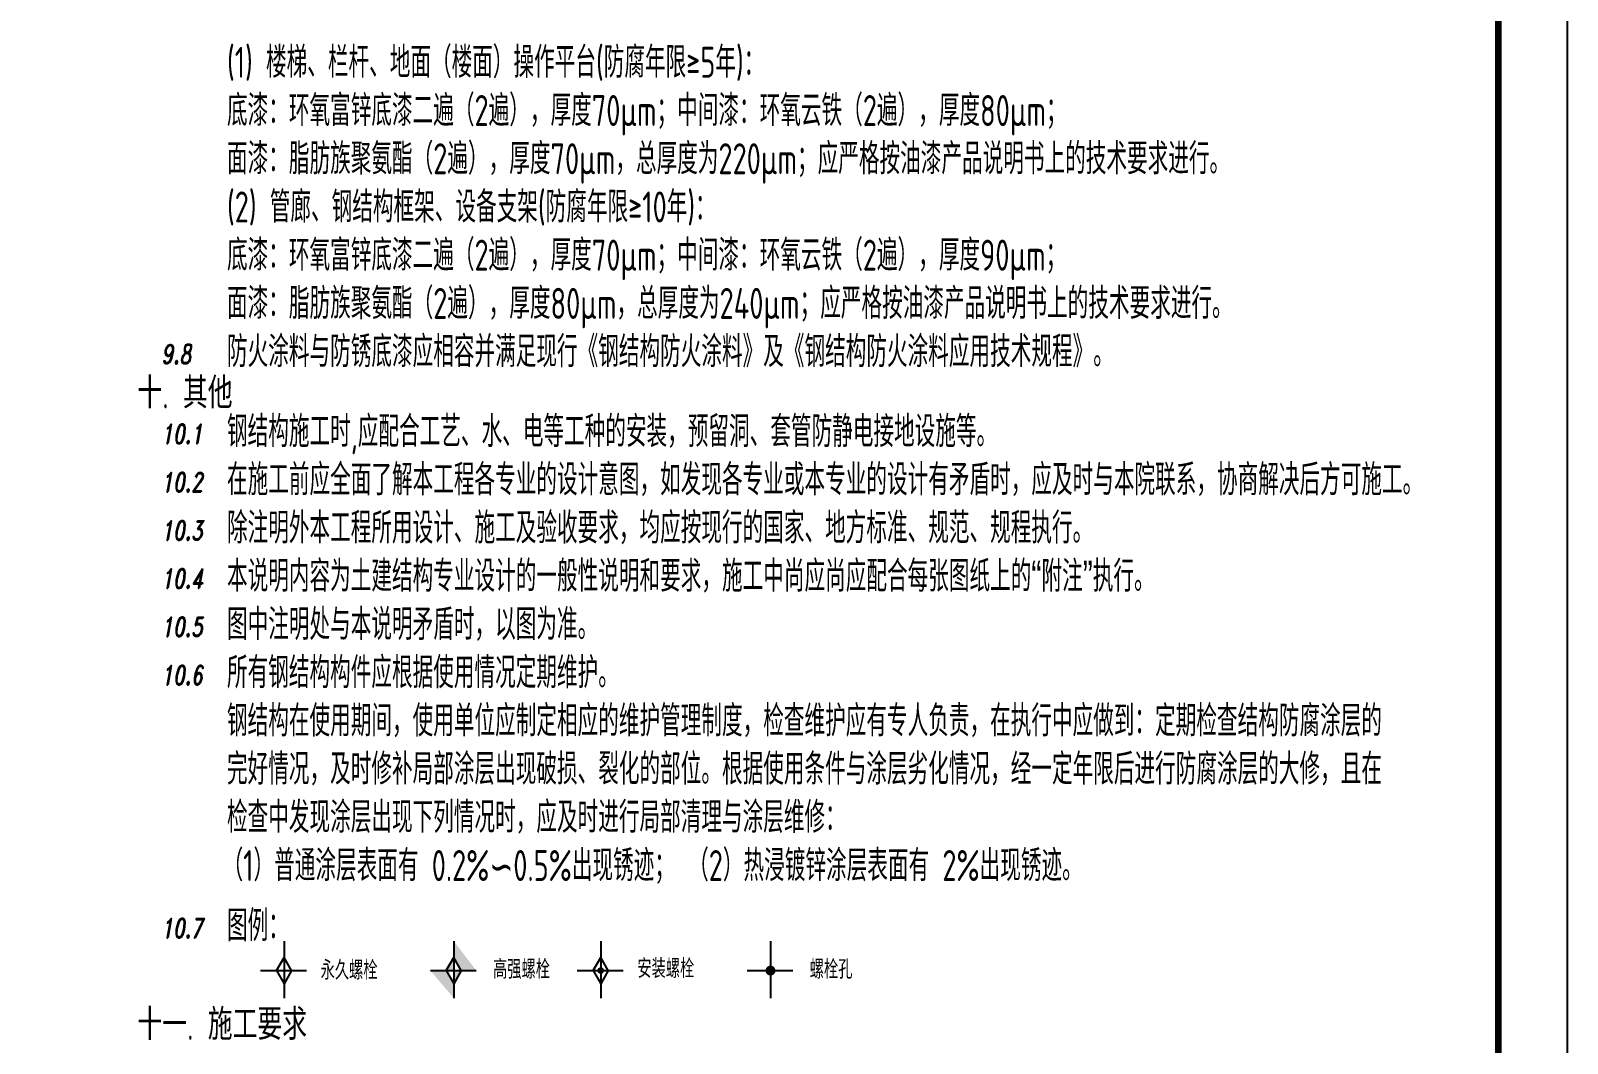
# Model space of a CAD drawing. Header units: millimetres. Extents: x 865490 to 879904, y 39442 to 44891.
# Drawn here: x 866108 to 866330.9, y 39594.7 to 39741.7 of the extents above; entities that cross this region are included whole.
import ezdxf

# ---------------------------------------------------------------- set-up
doc = ezdxf.new("R2010")
doc.units = ezdxf.units.MM
doc.header["$LTSCALE"] = 1000
doc.header["$MEASUREMENT"] = 0
doc.linetypes.add('CENTER', pattern=[2, 1.25, -0.25, 0.25, -0.25])
doc.linetypes.add('DASHDOT', pattern=[1, 0.5, -0.25, 0, -0.25])
doc.layers.add('05', color=5, linetype='DASHDOT')
doc.layers.add('DIM', color=7, linetype='Continuous')
doc.layers.add('SM001', color=7, linetype='Continuous', lineweight=15)
doc.styles.add('HZTXT', font='isocp.shx', dxfattribs={"bigfont": 'HZTXT.shx'})
doc.styles.add('SM001', font='tssdeng.shx', dxfattribs={"width": 0.7, "bigfont": 'tssdchn.shx'})
doc.styles.add('SM002', font='romand.shx')
doc.styles.add('TSSD_Dimension', font='Tssdeng.shx', dxfattribs={"width": 0.7, "bigfont": 'hztxt.shx'})

msp = doc.modelspace()

# ---------------------------------------------------------------- hatches: boundary and pattern name
h = msp.add_hatch(color=2)
h.paths.add_polyline_path([(866168.297, 39605.242), (866169.383, 39607.16), (866170.469, 39605.242), (866169.383, 39603.324)], flags=16)
edge = h.paths.add_edge_path()
edge.add_line((866165.979, 39605.242), (866172.637, 39605.242))
edge.add_line((866169.383, 39609.524), (866169.383, 39601.243))

# ---------------------------------------------------------------- linework, layer by layer
at = {"color": 0}
msp.add_line((866330.941, 40035.843), (866330.941, 39441.843), dxfattribs=at)
at = {"color": 2}
for p, q in [((866143.668, 39605.242), (866144.754, 39607.16)), ((866145.84, 39605.242), (866144.754, 39607.16)), ((866168.297, 39605.242), (866169.383, 39607.16)), ((866170.469, 39605.242), (866169.383, 39607.16)), ((866189.616, 39605.242), (866190.702, 39607.16)), ((866191.788, 39605.242), (866190.702, 39607.16)), ((866143.668, 39605.242), (866144.754, 39603.324)), ((866145.84, 39605.242), (866144.754, 39603.324)), ((866168.297, 39605.242), (866169.383, 39603.324)), ((866170.469, 39605.242), (866169.383, 39603.324)), ((866189.616, 39605.242), (866190.702, 39603.324)), ((866191.788, 39605.242), (866190.702, 39603.324))]:
    msp.add_line(p, q, dxfattribs=at)
at = {"color": 0, "const_width": 1}
msp.add_lwpolyline([(866320.941, 39451.843), (865514.941, 39451.843), (865514.941, 40025.843), (866320.941, 40025.843)], close=True, dxfattribs=at)
at = {"color": 2}
for points, const_width in [([(866214.965, 39605.242, 1), (866215.697, 39605.242, 1)], 0.708), ([(866190.45, 39605.242, 1), (866190.954, 39605.242, 1)], 0.456)]:
    msp.add_lwpolyline(points, format="xyb", close=True, dxfattribs=dict(at, const_width=const_width))
at = {"layer": '05', "color": 0, "linetype": 'ByBlock'}
for p, q in [((866144.754, 39609.524), (866144.754, 39601.243)), ((866169.383, 39609.524), (866169.383, 39601.243)), ((866190.702, 39609.524), (866190.702, 39601.243)), ((866215.331, 39609.524), (866215.331, 39601.243)), ((866141.351, 39605.242), (866148.009, 39605.242)), ((866165.979, 39605.242), (866172.637, 39605.242)), ((866187.299, 39605.242), (866193.957, 39605.242)), ((866211.927, 39605.242), (866218.586, 39605.242))]:
    msp.add_line(p, q, dxfattribs=at)

# ---------------------------------------------------------------- texts
at = {"layer": 'dim', "color": 7, "linetype": 'CENTER', "style": 'TSSD_Dimension', "width": 0.75}
for s, p in [('永久螺栓', (866150.07, 39603.929)), ('高强螺栓', (866175.081, 39604.054)), ('安装螺栓', (866196.018, 39604.162)), ('螺栓孔', (866221.029, 39604.054))]:
    msp.add_text(s, height=2.75, dxfattribs=at).set_placement(p)
at = {"layer": 'SM001', "style": 'SM001', "width": 0.7}
for s, p in [('(1) 楼梯、栏杆、地面（楼面）操作平台(防腐年限≥5年)：', (866136.474, 39734.843)), ('底漆：环氧富锌底漆二遍（2遍），厚度70μm；中间漆：环氧云铁（2遍），厚度80μm；', (866136.474, 39727.843)), ('面漆：脂肪族聚氨酯（2遍），厚度70μm，总厚度为220μm；应严格按油漆产品说明书上的技术要求进行。', (866136.474, 39720.843)), ('(2) 管廊、钢结构框架、设备支架(防腐年限≥10年)：', (866136.474, 39713.843)), ('底漆：环氧富锌底漆二遍（2遍），厚度70μm；中间漆：环氧云铁（2遍），厚度90μm；', (866136.474, 39706.843)), ('面漆：脂肪族聚氨酯（2遍），厚度80μm，总厚度为240μm；应严格按油漆产品说明书上的技术要求进行。', (866136.474, 39699.843)), ('防火涂料与防锈底漆应相容并满足现行《钢结构防火涂料》及《钢结构防火涂料应用技术规程》。', (866136.474, 39692.843)), ('钢结构施工时,应配合工艺、水、电等工种的安装，预留洞、套管防静电接地设施等。', (866136.474, 39681.241)), ('在施工前应全面了解本工程各专业的设计意图，如发现各专业或本专业的设计有矛盾时，应及时与本院联系，协商解决后方可施工。', (866136.474, 39674.241)), ('除注明外本工程所用设计、施工及验收要求，均应按现行的国家、地方标准、规范、规程执行。', (866136.474, 39667.241)), ('本说明内容为土建结构专业设计的一般性说明和要求，施工中尚应尚应配合每张图纸上的“附注”执行。', (866136.474, 39660.241)), ('图中注明处与本说明矛盾时，以图为准。', (866136.474, 39653.241)), ('所有钢结构构件应根据使用情况定期维护。', (866136.474, 39646.241)), ('钢结构在使用期间，使用单位应制定相应的维护管理制度，检查维护应有专人负责，在执行中应做到：定期检查结构防腐涂层的', (866136.474, 39639.241)), ('完好情况，及时修补局部涂层出现破损、裂化的部位。根据使用条件与涂层劣化情况，经一定年限后进行防腐涂层的大修，且在', (866136.474, 39632.241)), ('检查中发现涂层出现下列情况时，应及时进行局部清理与涂层维修：', (866136.474, 39625.241)), (' （1）普通涂层表面有 0.2%%%∽0.5%%%出现锈迹； （2）热浸镀锌涂层表面有 2%%%出现锈迹。', (866133.919, 39618.241)), ('图例：', (866136.474, 39609.504))]:
    msp.add_text(s, height=4.5, dxfattribs=at).set_placement(p)
at = {"layer": 'SM001', "color": 96, "style": 'SM002', "oblique": 10, "width": 0.7}
for s, p in [('9.8', (866126.974, 39693.343)), ('10.1', (866126.974, 39681.741)), ('10.2', (866126.974, 39674.741)), ('10.3', (866126.974, 39667.741)), ('10.4', (866126.974, 39660.741)), ('10.5', (866126.974, 39653.741)), ('10.6', (866126.974, 39646.741)), ('10.7', (866126.974, 39610.004))]:
    msp.add_text(s, height=2.8, dxfattribs=at).set_placement(p)
at = {"layer": 'SM001', "color": 2, "style": 'HZTXT', "width": 0.8}
for s, p in [('十. 其他', (866123.474, 39686.843)), ('十一. 施工要求', (866123.474, 39595.183))]:
    msp.add_text(s, height=4.5, dxfattribs=at).set_placement(p)

doc.saveas('drawing.dxf')
